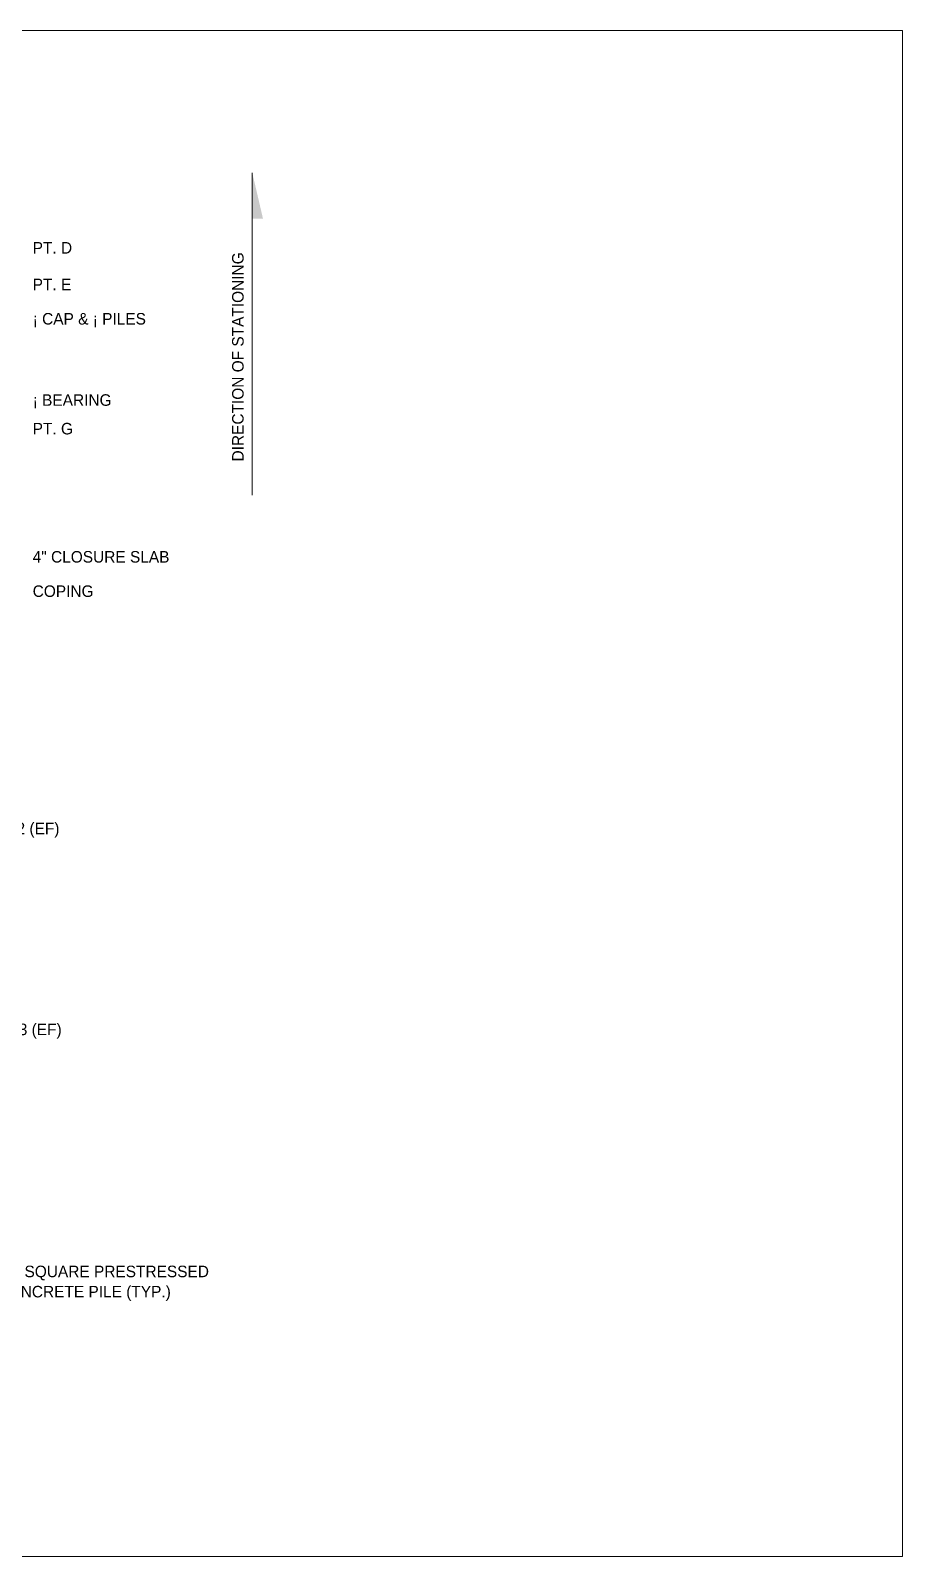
# Model space of a CAD drawing. Extents: x -1 to 861, y -26 to 2.
# Drawn here: x 686.04 to 701.27, y -25.67 to 1 of the extents above; entities that cross this region are included whole.
import ezdxf
from ezdxf.enums import TextEntityAlignment as Align

# ---------------------------------------------------------------- set-up
doc = ezdxf.new("R2010")
doc.units = 21
doc.header["$MEASUREMENT"] = 0
for name, color, linetype, lineweight in [('Border', 7, 'Continuous', 15), ('Symbols', 7, 'Continuous', 15), ('TextStructures', 7, 'Continuous', 9)]:
    doc.layers.add(name, color=color, linetype=linetype, lineweight=lineweight)
doc.styles.add('FDOT Structures', font='FDOT.ttf')

msp = doc.modelspace()

# ---------------------------------------------------------------- linework, layer by layer
at = {"layer": 'Border'}
msp.add_lwpolyline([(659, -25.666667), (701.266667, -25.666667), (701.266667, 1), (659, 1)], close=True, dxfattribs=at)
at = {"layer": 'Symbols'}
msp.add_line((689.914591, -7.119102), (689.914591, -1.487908), dxfattribs=at)
msp.add_solid([(689.914591, -1.487908), (689.914591, -2.287908), (690.101258, -2.287908)], dxfattribs=at)

# ---------------------------------------------------------------- texts
at = {"layer": 'TextStructures', "style": 'FDOT Structures'}
for s, p in [('PT. D', (686.079629, -2.797364)), ('PT. E', (686.079629, -3.437364)), ('¡ CAP & ¡ PILES', (686.079629, -4.037364)), ('¡ BEARING', (686.079629, -5.457364)), ('PT. G', (686.079629, -5.957364)), ('4" CLOSURE SLAB', (686.079629, -8.197364)), ('COPING', (686.079629, -8.797364)), ('5~4D2 (EF)', (685.146296, -12.943217)), ('4~6A3 (EF)', (685.199629, -16.455314))]:
    msp.add_text(s, height=0.2016, dxfattribs=at).set_placement(p, align=Align.MIDDLE_LEFT)
msp.add_text('DIRECTION OF STATIONING', height=0.2016, rotation=90, dxfattribs=at).set_placement((689.823871, -4.703505), align=Align.BOTTOM_CENTER)
at = {"layer": 'TextStructures', "insert": (685.466296, -20.584611), "char_height": 0.2016, "attachment_point": 1, "line_spacing_factor": 1.05, "style": 'FDOT Structures'}
msp.add_mtext('18" SQUARE PRESTRESSED\\PCONCRETE PILE (TYP.)', dxfattribs=at)

doc.saveas('drawing.dxf')
